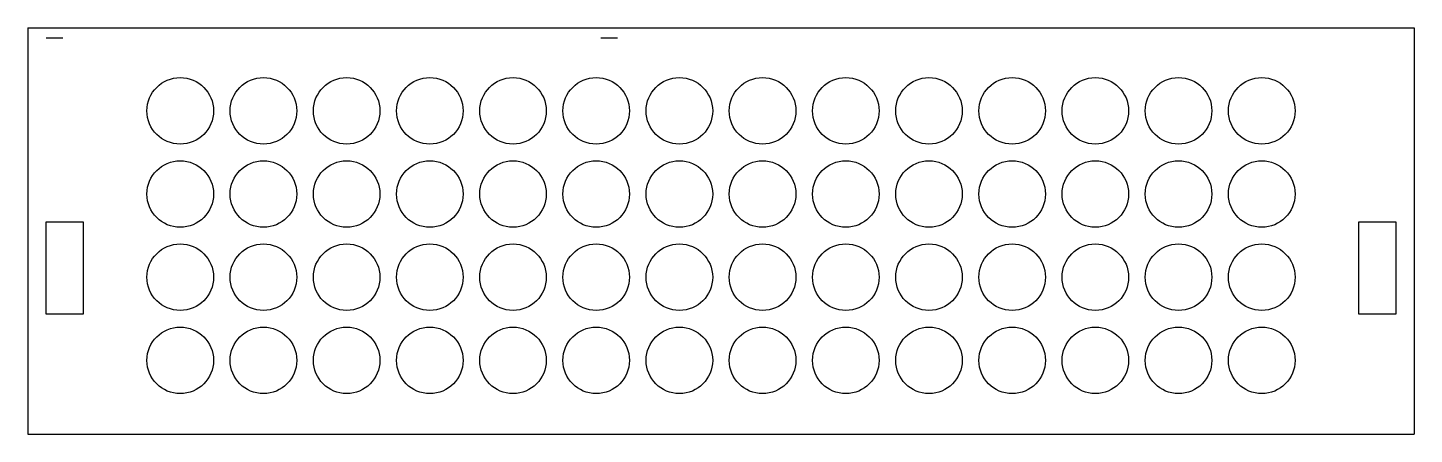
# Model space of a CAD drawing. Header units: millimetres. Extents: x 2353 to 77353, y 1825 to 23825.
import ezdxf

# ---------------------------------------------------------------- set-up
doc = ezdxf.new("R2010")
doc.units = ezdxf.units.MM
doc.layers.get('0').update_dxf_attribs({"color": 1})

# ---------------------------------------------------------------- blocks, each defined once
blk = doc.blocks.new('*U5')
blk.add_circle((0, 0), 1800)
blk = doc.blocks.new('*U7')
at = {"color": 0, "linetype": 'ByBlock', "lineweight": -2, "transparency": 16777216}
for p in [(0, 0), (4500, 0), (9000, 0), (13500, 0), (18000, 0), (22500, 0), (27000, 0), (31500, 0), (36000, 0), (40500, 0), (45000, 0), (49500, 0), (54000, 0), (58500, 0), (0, -4500), (4500, -4500), (9000, -4500), (13500, -4500), (18000, -4500), (22500, -4500), (27000, -4500), (31500, -4500), (36000, -4500), (40500, -4500), (45000, -4500), (49500, -4500), (54000, -4500), (58500, -4500), (0, -9000), (4500, -9000), (9000, -9000), (13500, -9000), (18000, -9000), (22500, -9000), (27000, -9000), (31500, -9000), (36000, -9000), (40500, -9000), (45000, -9000), (49500, -9000), (54000, -9000), (58500, -9000), (0, -13500), (4500, -13500), (9000, -13500), (13500, -13500), (18000, -13500), (22500, -13500), (27000, -13500), (31500, -13500), (36000, -13500), (40500, -13500), (45000, -13500), (49500, -13500), (54000, -13500), (58500, -13500)]:
    blk.add_blockref('*U5', p, dxfattribs=at)

msp = doc.modelspace()

# ---------------------------------------------------------------- linework, layer by layer
at = {"color": 1}
for p, q in [((2353, 23825), (2353, 1825)), ((2353, 23825), (77353, 23825)), ((3353, 23275), (4253, 23275)), ((33353, 23275), (34253, 23275)), ((77353, 23825), (77353, 1825)), ((3353, 13325), (5353, 13325)), ((3353, 8325), (3353, 13325)), ((3353, 13325), (5353, 13325)), ((3353, 8325), (3353, 13325)), ((3353, 13325), (5353, 13325)), ((3353, 8325), (3353, 13325)), ((5353, 13325), (5353, 8325)), ((5353, 13325), (5353, 8325)), ((5353, 13325), (5353, 8325)), ((74353, 13325), (76353, 13325)), ((74353, 8325), (74353, 13325)), ((74353, 13325), (76353, 13325)), ((74353, 8325), (74353, 13325)), ((74353, 13325), (76353, 13325)), ((74353, 8325), (74353, 13325)), ((76353, 13325), (76353, 8325)), ((76353, 13325), (76353, 8325)), ((76353, 13325), (76353, 8325)), ((5353, 8325), (3353, 8325)), ((5353, 8325), (3353, 8325)), ((5353, 8325), (3353, 8325)), ((76353, 8325), (74353, 8325)), ((76353, 8325), (74353, 8325)), ((76353, 8325), (74353, 8325)), ((2353, 1825), (77353, 1825))]:
    msp.add_line(p, q, dxfattribs=at)

# ---------------------------------------------------------------- block references
msp.add_blockref('*U7', (10603, 19325), dxfattribs=at)

doc.saveas('drawing.dxf')
